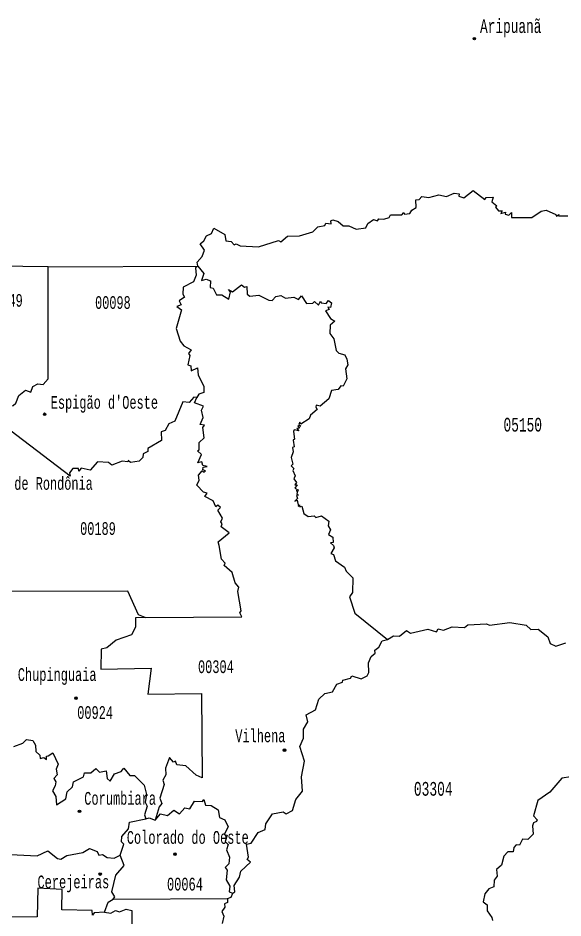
# Model space of a CAD drawing. Header units: millimetres. Extents: x 9851 to 10267, y 23387 to 23778.
# Drawn here: x 9979.66 to 9999.36, y 23591.32 to 23623.87 of the extents above; entities that cross this region are included whole.
import ezdxf
from ezdxf.enums import TextEntityAlignment as Align

# ---------------------------------------------------------------- set-up
doc = ezdxf.new("R2010")
doc.units = ezdxf.units.MM
doc.layers.add('3', color=7, linetype='Continuous')
doc.styles.add('MONOTXT', font='MONOTXT', dxfattribs={"height": 0.2})

# ---------------------------------------------------------------- blocks, each defined once
blk = doc.blocks.new('SEDE')
at = {"layer": '3', "color": 7, "linetype": 'Continuous'}
blk.add_circle((0, 0), 0.00451, dxfattribs=at)

msp = doc.modelspace()

# ---------------------------------------------------------------- linework, layer by layer
at = {"color": 7, "linetype": 'Continuous'}
for p, q in [((9980.752, 23614.874), (9976.467, 23614.922)), ((9980.752, 23614.874), (9986.157, 23614.898)), ((9983.102, 23591.995), (9987.235, 23592.027))]:
    msp.add_line(p, q, dxfattribs=at)
for points in [[(9986.157, 23614.898), (9986.14, 23615.045), (9986.321, 23615.25), (9986.399, 23615.472), (9986.241, 23615.704), (9986.378, 23615.808), (9986.469, 23615.999), (9986.652, 23616.083), (9986.739, 23616.274), (9987.136, 23616.045), (9987.172, 23615.815), (9987.363, 23615.788), (9987.478, 23615.667), (9987.549, 23615.707), (9987.69, 23615.636), (9988.355, 23615.595), (9989.083, 23615.821), (9989.156, 23615.772), (9989.405, 23615.982), (9989.835, 23615.991), (9990.319, 23616.141), (9990.495, 23616.315), (9990.752, 23616.362), (9990.789, 23616.448), (9990.98, 23616.43), (9990.971, 23616.537), (9991.038, 23616.574), (9991.233, 23616.517), (9991.415, 23616.353), (9991.617, 23616.361), (9991.887, 23616.231), (9992.234, 23616.287), (9992.31, 23616.435), (9992.515, 23616.585), (9992.654, 23616.54), (9992.702, 23616.608), (9992.888, 23616.592), (9993.081, 23616.659), (9993.123, 23616.75), (9993.541, 23616.758), (9993.612, 23616.833), (9993.633, 23616.774), (9993.826, 23616.797), (9993.897, 23616.928), (9994.06, 23617.014), (9994.042, 23617.296), (9994.161, 23617.305), (9994.258, 23617.416), (9994.515, 23617.384), (9994.868, 23617.479), (9995.15, 23617.415), (9995.426, 23617.535), (9995.609, 23617.519), (9995.593, 23617.426), (9995.781, 23617.367), (9996.121, 23617.628), (9996.536, 23617.305), (9996.591, 23617.385), (9996.844, 23617.394), (9996.796, 23617.23), (9996.965, 23617.085), (9996.927, 23617.037), (9997.032, 23616.899), (9997.158, 23616.896), (9997.119, 23616.797), (9997.287, 23616.853), (9997.273, 23616.781), (9997.4, 23616.747), (9997.505, 23616.835), (9997.505, 23616.663), (9998.238, 23616.658), (9998.578, 23616.89), (9998.755, 23616.917), (9999.104, 23616.77), (9999.129, 23616.704), (9999.217, 23616.767), (9999.198, 23616.72), (9999.532, 23616.718)], [(9978.64, 23609.505), (9978.792, 23609.561), (9978.856, 23609.694), (9979.032, 23609.687), (9979.218, 23609.815), (9979.485, 23609.862), (9979.583, 23609.939), (9979.685, 23610.214), (9979.929, 23610.414), (9980.123, 23610.334), (9980.192, 23610.549), (9980.382, 23610.644), (9980.573, 23610.617), (9980.749, 23610.818), (9980.752, 23614.874)], [(9986.157, 23614.898), (9986.077, 23614.84), (9986.107, 23614.566), (9986.005, 23614.336), (9985.629, 23614.133), (9985.615, 23613.88), (9985.679, 23613.778), (9985.485, 23613.645), (9985.556, 23613.495), (9985.4, 23613.436), (9985.573, 23613.314), (9985.382, 23612.636), (9985.524, 23612.178), (9985.653, 23612.02), (9985.919, 23611.868), (9985.828, 23611.739), (9985.869, 23611.67), (9985.801, 23611.324), (9985.907, 23611.297), (9985.917, 23611.112), (9986.149, 23611.215), (9986.17, 23610.954), (9986.383, 23610.553), (9986.377, 23610.328), (9986.196, 23610.269), (9986.124, 23610.148)], [(9986.157, 23614.898), (9986.378, 23614.63), (9986.291, 23614.375), (9986.458, 23614.422), (9986.616, 23614.362), (9986.613, 23614.122), (9986.716, 23614.103), (9986.842, 23613.859), (9987.025, 23613.855), (9987.278, 23613.706), (9987.338, 23613.97), (9987.273, 23614.056), (9987.412, 23613.968), (9987.745, 23614.225), (9987.843, 23614.142), (9987.934, 23614.156), (9987.949, 23613.881), (9988.047, 23613.81), (9988.369, 23613.847), (9988.724, 23613.662), (9988.843, 23613.655), (9988.981, 23613.804), (9989.165, 23613.84), (9989.332, 23613.739), (9989.63, 23613.771), (9989.795, 23613.689), (9989.915, 23613.828), (9990.09, 23613.541), (9990.317, 23613.554), (9990.383, 23613.623), (9990.528, 23613.491), (9990.6, 23613.634), (9990.626, 23613.571), (9990.804, 23613.545), (9990.889, 23613.651), (9990.99, 23613.573), (9990.958, 23613.399), (9990.866, 23613.416), (9990.908, 23613.326), (9990.78, 23613.283), (9990.953, 23613.001), (9991.117, 23612.905), (9990.946, 23612.759), (9990.937, 23612.462), (9991.078, 23612.267), (9991.163, 23611.849), (9991.257, 23611.752), (9991.48, 23611.692), (9991.553, 23611.527), (9991.579, 23611.333), (9991.503, 23611.179), (9991.551, 23610.816), (9991.413, 23610.56), (9991.337, 23610.569), (9991.234, 23610.432), (9990.995, 23610.404), (9990.903, 23610.103), (9990.578, 23609.836), (9990.445, 23609.865), (9990.429, 23609.801), (9990.478, 23609.717), (9990.23, 23609.511), (9990.183, 23609.376), (9989.89, 23609.187), (9989.85, 23609.248), (9989.816, 23609.168), (9989.885, 23609.115), (9989.774, 23609.118), (9989.841, 23609.035), (9989.741, 23609.023), (9989.813, 23608.938), (9989.648, 23608.972), (9989.616, 23608.922), (9989.658, 23608.641), (9989.604, 23608.604), (9989.641, 23608.367), (9989.578, 23608.339), (9989.612, 23608.183), (9989.533, 23607.972), (9989.595, 23607.729), (9989.541, 23607.675), (9989.632, 23607.574), (9989.59, 23607.504), (9989.683, 23607.307), (9989.633, 23607.204), (9989.727, 23607.071), (9989.666, 23606.991), (9989.747, 23606.99), (9989.672, 23606.865), (9989.799, 23606.799), (9989.711, 23606.768), (9989.768, 23606.758), (9989.741, 23606.651), (9989.801, 23606.614), (9989.724, 23606.605), (9989.765, 23606.496), (9989.67, 23606.401), (9989.754, 23606.434), (9989.795, 23606.208), (9989.831, 23606.265), (9989.846, 23606.185), (9989.924, 23606.212), (9989.991, 23605.944), (9990.152, 23605.846), (9990.361, 23605.869), (9990.423, 23605.81), (9990.637, 23605.866), (9990.899, 23605.676), (9990.87, 23605.502), (9990.956, 23605.36), (9990.887, 23605.196), (9991.044, 23605.097), (9991.054, 23604.906), (9990.962, 23604.884), (9991.061, 23604.793), (9991.087, 23604.711), (9990.964, 23604.501), (9991.062, 23604.472), (9991.137, 23604.233), (9991.465, 23604.012), (9991.52, 23603.859), (9991.759, 23603.624), (9991.756, 23603.088), (9991.649, 23602.933), (9991.834, 23602.342), (9993.014, 23601.387)], [(9986.124, 23610.148), (9986.019, 23610.159), (9985.845, 23609.968), (9985.623, 23609.988), (9985.329, 23609.294), (9985.117, 23609.19), (9984.985, 23608.951), (9984.831, 23608.906), (9984.852, 23608.589), (9984.358, 23608.298), (9984.352, 23608.194), (9984.19, 23608.107), (9984.168, 23607.973), (9984.041, 23607.846), (9983.725, 23607.798), (9983.639, 23607.867), (9983.627, 23607.813), (9983.42, 23607.846), (9983.057, 23607.7), (9982.926, 23607.798), (9982.538, 23607.816), (9982.265, 23607.513), (9981.941, 23607.592), (9981.859, 23607.486), (9981.843, 23607.575), (9981.642, 23607.574), (9981.527, 23607.423), (9981.547, 23607.304), (9978.64, 23609.505)], [(9984.258, 23602.182), (9987.752, 23602.212), (9987.677, 23602.359), (9987.729, 23602.43), (9987.602, 23603.125), (9987.647, 23603.287), (9987.508, 23603.442), (9987.406, 23603.812), (9987.116, 23604.064), (9987.154, 23604.158), (9987.011, 23604.292), (9986.927, 23604.79), (9986.891, 23604.927), (9987.29, 23605.252), (9987.01, 23605.467), (9987.047, 23605.572), (9986.989, 23605.645), (9987.053, 23605.776), (9986.888, 23606.069), (9986.984, 23606.165), (9986.879, 23606.257), (9986.815, 23606.189), (9986.714, 23606.405), (9986.419, 23606.561), (9986.495, 23606.683), (9986.372, 23606.723), (9986.126, 23606.977), (9986.208, 23607.154), (9986.188, 23607.338), (9986.317, 23607.489), (9986.389, 23607.444), (9986.443, 23607.498), (9986.343, 23607.524), (9986.353, 23607.62), (9986.504, 23607.647), (9986.339, 23607.686), (9986.305, 23607.82), (9986.165, 23607.779), (9986.295, 23608.083), (9986.145, 23608.217), (9986.211, 23608.256), (9986.214, 23608.523), (9986.385, 23608.687), (9986.34, 23609.058), (9986.398, 23609.142), (9986.242, 23609.169), (9986.351, 23609.419), (9986.296, 23609.682), (9986.367, 23609.837), (9986.042, 23609.952), (9986.124, 23610.148)], [(9984.258, 23602.182), (9984.015, 23602.286), (9983.633, 23603.136), (9978.951, 23603.125)], [(9984.258, 23602.182), (9983.904, 23602.181), (9983.913, 23601.835), (9983.761, 23601.556), (9983.207, 23601.368), (9982.871, 23601.095), (9982.666, 23601.042), (9982.657, 23600.317), (9984.47, 23600.355), (9984.358, 23599.411), (9986.293, 23599.436), (9986.321, 23596.393), (9986.103, 23596.49), (9985.733, 23596.817), (9985.408, 23596.862), (9985.358, 23596.987), (9985.276, 23596.955), (9985.134, 23597.122), (9984.988, 23596.741), (9985.007, 23596.5), (9984.899, 23596.3), (9984.942, 23596.143), (9984.788, 23595.649), (9984.864, 23595.459), (9984.763, 23595.337), (9984.623, 23594.852)], [(9993.014, 23601.387), (9993.23, 23601.525), (9993.454, 23601.517), (9993.701, 23601.717), (9993.853, 23601.623), (9994.478, 23601.768), (9994.791, 23601.667), (9994.848, 23601.776), (9995.039, 23601.733), (9995.362, 23601.845), (9995.804, 23601.83), (9995.928, 23601.926), (9996.6, 23601.954), (9996.706, 23601.905), (9997.438, 23602.003), (9998.035, 23601.916), (9998.195, 23601.754), (9998.47, 23601.762), (9998.816, 23601.486), (9998.897, 23601.249), (9999.104, 23601.146), (9999.47, 23601.273)], [(9987.426, 23592.216), (9987.501, 23592.264), (9987.473, 23592.494), (9987.67, 23592.797), (9987.713, 23593.008), (9988.067, 23593.342), (9987.946, 23593.436), (9987.99, 23593.524), (9987.922, 23593.988), (9988.085, 23594.019), (9988.344, 23594.412), (9988.599, 23594.523), (9988.615, 23594.723), (9988.865, 23595.085), (9989.246, 23595.153), (9989.354, 23595.091), (9989.586, 23595.201), (9989.706, 23595.602), (9989.945, 23595.903), (9989.91, 23596.423), (9990.015, 23596.986), (9989.852, 23597.517), (9989.98, 23597.828), (9989.977, 23598.151), (9990.141, 23598.408), (9990.078, 23598.665), (9990.412, 23598.847), (9990.53, 23599.233), (9990.748, 23599.434), (9991.024, 23599.493), (9991.183, 23599.774), (9991.394, 23599.846), (9991.405, 23599.926), (9991.681, 23599.994), (9991.729, 23600.077), (9992.072, 23599.973), (9992.278, 23600.076), (9992.344, 23600.203), (9992.332, 23600.548), (9992.432, 23600.783), (9992.57, 23600.898), (9992.564, 23601.009), (9992.702, 23601.11), (9992.828, 23601.339), (9993.014, 23601.387)], [(9979.508, 23597.52), (9979.831, 23597.646), (9979.969, 23597.775), (9980.195, 23597.739), (9980.298, 23597.57), (9980.303, 23597.344), (9980.447, 23597.212), (9980.46, 23597.093), (9980.59, 23597.125), (9980.689, 23597.054), (9980.689, 23597.171), (9980.748, 23597.188), (9980.915, 23597.293), (9981.112, 23596.888), (9981.04, 23596.701), (9981.077, 23596.493), (9980.958, 23596.362), (9981.027, 23596.241), (9981.007, 23596.095), (9980.905, 23595.915), (9981.03, 23595.714), (9981.052, 23595.413), (9981.384, 23595.632), (9981.442, 23595.884), (9981.625, 23596.064), (9981.672, 23596.246), (9982.022, 23596.424), (9982.069, 23596.572), (9982.287, 23596.567), (9982.476, 23596.729), (9982.603, 23596.595), (9982.849, 23596.64), (9982.889, 23596.361), (9982.989, 23596.264), (9983.15, 23596.532), (9983.393, 23596.62), (9983.492, 23596.742), (9983.705, 23596.476), (9983.875, 23596.471), (9984.223, 23596.128), (9984.303, 23595.785), (9984.256, 23595.507), (9984.328, 23595.362), (9984.232, 23595.055), (9984.276, 23594.91)], [(9999.645, 23596.425), (9999.316, 23596.381), (9998.881, 23595.865), (9998.455, 23595.568), (9998.296, 23595.008), (9998.424, 23594.863), (9998.399, 23594.805), (9998.294, 23594.76), (9998.261, 23594.65), (9998.286, 23594.356), (9998.088, 23594.158), (9997.901, 23594.173), (9997.793, 23593.948), (9997.672, 23593.963), (9997.59, 23593.865), (9997.558, 23593.706), (9997.373, 23593.707), (9997.226, 23593.552), (9997.137, 23593.232), (9996.957, 23593.07), (9996.977, 23592.836), (9996.874, 23592.688), (9996.858, 23592.44), (9996.682, 23592.376), (9996.538, 23592.186), (9996.475, 23591.898), (9996.622, 23591.795), (9996.621, 23591.578), (9996.793, 23591.333), (9996.817, 23591.225)], [(9984.623, 23594.852), (9984.817, 23595.089), (9985.065, 23595.031), (9985.299, 23595.219), (9985.499, 23595.091), (9985.694, 23595.308), (9985.87, 23595.269), (9986.038, 23595.546), (9986.334, 23595.537), (9986.383, 23595.606), (9986.437, 23595.405), (9986.645, 23595.391), (9986.9, 23595.231), (9986.942, 23594.947), (9987.14, 23594.874), (9987.254, 23594.619), (9987.113, 23594.343), (9987.218, 23594.315), (9987.153, 23594.084), (9987.252, 23593.976), (9987.198, 23593.778), (9987.304, 23593.518), (9987.284, 23593.277), (9987.152, 23593.148), (9987.217, 23593.051), (9987.182, 23592.696), (9987.323, 23592.471), (9987.299, 23592.261), (9987.426, 23592.216)], [(9983.357, 23593.585), (9983.49, 23593.985), (9983.406, 23594.067), (9983.417, 23594.268), (9983.656, 23594.541), (9983.693, 23594.789), (9984.276, 23594.91)], [(9984.276, 23594.91), (9984.405, 23594.936), (9984.623, 23594.852)], [(9979.383, 23593.619), (9980.348, 23593.565), (9980.741, 23593.746), (9981.085, 23593.466), (9981.21, 23593.446), (9981.43, 23593.579), (9982.009, 23593.684), (9982.244, 23593.828), (9982.528, 23593.723), (9982.58, 23593.587), (9982.717, 23593.609), (9982.879, 23593.508), (9983.131, 23593.484), (9983.357, 23593.585)], [(9983.102, 23591.995), (9983.159, 23592.086), (9983.058, 23592.262), (9983.199, 23592.869), (9983.504, 23593.221), (9983.357, 23593.585)], [(9982.787, 23591.532), (9982.408, 23591.499), (9982.348, 23591.42), (9982.344, 23591.593), (9981.245, 23591.608), (9981.254, 23592.345), (9980.371, 23592.399), (9980.357, 23591.363), (9977.383, 23591.339)], [(9987.235, 23592.027), (9987.239, 23591.879), (9987.125, 23591.831), (9987.141, 23591.711), (9987.023, 23591.552), (9987.105, 23591.387), (9987.044, 23591.121)], [(9987.235, 23592.027), (9987.367, 23592.073), (9987.426, 23592.216)], [(9982.787, 23591.532), (9982.923, 23591.888), (9983.102, 23591.995)], [(9982.787, 23591.532), (9983.015, 23591.492), (9983.182, 23591.586), (9983.327, 23591.542), (9983.565, 23591.643), (9983.77, 23591.592), (9983.775, 23590.879), (9983.069, 23590.866), (9982.429, 23589.965), (9982.123, 23589.395), (9981.825, 23589.221), (9981.581, 23589.254), (9981.568, 23589.313)]]:
    msp.add_lwpolyline(points, dxfattribs=at)
for p in [(9996.158, 23623.127), (9980.622, 23609.541), (9981.755, 23599.271), (9989.294, 23597.388), (9981.885, 23595.174), (9985.335, 23593.627), (9982.63, 23592.905)]:
    msp.add_point(p, dxfattribs=at)

# ---------------------------------------------------------------- block references
for p, xscale, yscale, zscale, rotation in [((9996.158, 23623.127), 10, 10, 10, 358.6447729156195), ((9980.622, 23609.541), 10, 10, 10, 357.9972244667645), ((9981.755, 23599.271), 9.99998882757767, 9.99998882757767, 10, 357.796714810201), ((9989.294, 23597.388), 9.999999999999998, 9.999999999999998, 9.999999999999998, 357.9595813858314), ((9981.885, 23595.174), 10, 10, 10, 357.706201523712), ((9985.335, 23593.627), 10, 10, 10, 357.7673469603498), ((9982.63, 23592.905), 10, 10, 10, 357.6744237890518)]:
    msp.add_blockref('SEDE', p, dxfattribs=dict(at, xscale=xscale, yscale=yscale, zscale=zscale, rotation=rotation))

# ---------------------------------------------------------------- texts
at = {"color": 7, "linetype": 'Continuous', "style": 'MONOTXT'}
for s, height, width, p in [('Aripuan%%227', 0.49274, 0.649999, (9996.364, 23623.332)), ('00098', 0.4577, 0.650004, (9982.447, 23613.352)), ("Espig%%227o d'Oeste", 0.45953, 0.650001, (9980.844, 23609.739)), ('00924', 0.4602, 0.649998, (9981.801, 23598.52)), ('Corumbiara', 0.4608, 0.649998, (9982.056, 23595.415)), ('00064', 0.4613, 0.650001, (9985.047, 23592.312))]:
    msp.add_text(s, height=height, dxfattribs=dict(at, width=width)).set_placement(p)
for s, height, rotation, width, p in [('00049', 0.4577, 0, 0.650002, (9978.544, 23613.43)), ('00189', 0.4585, 360, 0.650001, (9981.906, 23605.176)), ('00304', 0.4599, 0, 0.650003, (9986.167, 23600.178))]:
    msp.add_text(s, height=height, rotation=rotation, dxfattribs=dict(at, width=width)).set_placement(p)
at = {"color": 7, "linetype": 'Continuous', "style": 'MONOTXT', "width": 0.650002}
msp.add_text('05150', height=0.4951, rotation=360, dxfattribs=at).set_placement((9997.908, 23609.162), align=Align.MIDDLE)
at = {"color": 7, "linetype": 'Continuous', "style": 'MONOTXT'}
for s, height, width, p in [('Primavera de Rond%%244nia', 0.45869, 0.649997, (9976.946, 23607.266)), ('Chupinguaia', 0.45989, 0.65, (9979.653, 23600.354))]:
    msp.add_text(s, height=height, dxfattribs=dict(at, width=width)).set_placement(p, align=Align.TOP_LEFT)
at = {"color": 7, "linetype": 'Continuous', "style": 'MONOTXT', "width": 0.650001}
msp.add_text('Vilhena', height=0.4604, dxfattribs=at).set_placement((9989.328, 23597.677), align=Align.RIGHT)
at = {"color": 7, "linetype": 'Continuous', "style": 'MONOTXT', "width": 0.649999}
msp.add_text('03304', height=0.4975, dxfattribs=at).set_placement((9994.672, 23595.99), align=Align.MIDDLE)
at = {"color": 7, "linetype": 'Continuous', "style": 'MONOTXT', "width": 0.650001}
msp.add_text('Colorado do Oeste', height=0.46103, dxfattribs=at).set_placement((9985.798, 23594.001), align=Align.CENTER)
at = {"color": 7, "linetype": 'Continuous', "style": 'MONOTXT', "width": 0.649997}
msp.add_text('Cerejeiras', height=0.4612, rotation=0, dxfattribs=at).set_placement((9982.959, 23592.853), align=Align.TOP_RIGHT)

doc.saveas('drawing.dxf')
